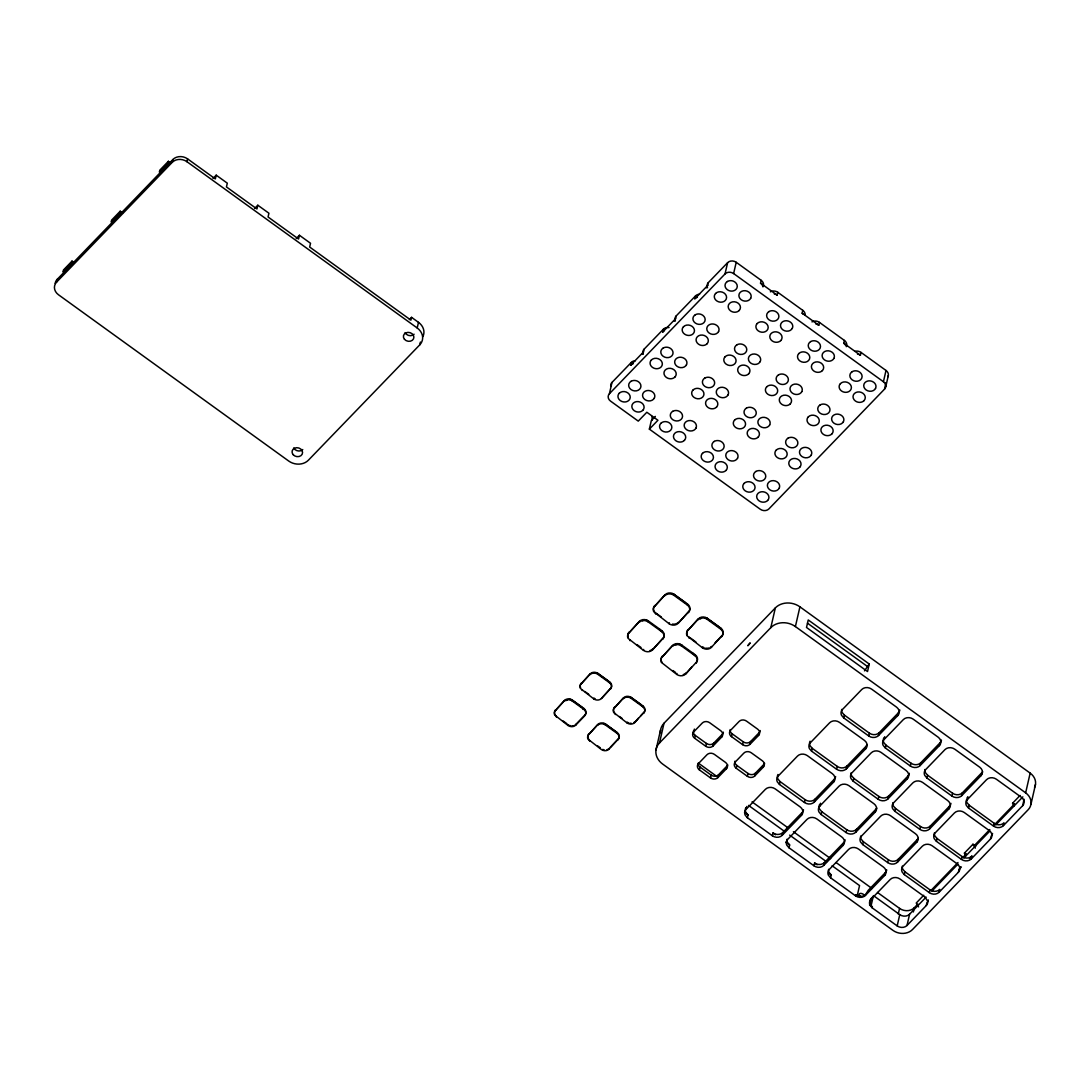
<?xml version="1.0" encoding="UTF-8"?>
<svg xmlns="http://www.w3.org/2000/svg" width="1090" height="1090" viewBox="0 0 1090 1090"><rect width="100%" height="100%" fill="white"/><g stroke="black" fill="none" stroke-linecap="round" stroke-linejoin="round"><path stroke-width="1.5" d="M652.038 416.435L652.147 420.413M869.248 664.028L867.531 671.535L806.505 627.458L808.235 619.951L869.248 664.028L864.493 670.854M420.386 342.056L419.732 344.876L308.402 460.198A14.115 11.826 12.9 0 1 288.741 461.056L58.506 294.777A10.587 8.87 12.9 0 1 56.598 282.119L57.252 279.299L172.86 159.535A10.587 8.87 12.9 0 1 187.603 158.895L215.343 178.923L216.202 175.163L227.306 183.174L226.447 186.935L256.954 208.98L257.812 205.22L268.917 213.231L268.058 216.992L298.565 239.023L299.423 235.263L310.527 243.274L309.669 247.035L410.916 320.16L411.557 317.34L418.492 322.354A14.115 11.826 12.9 0 1 422.866 336.66M72.022 261.123L71.599 263.003L63.029 271.873L63.465 269.993L72.022 261.123L74.406 262.84M120.2 211.228L119.764 213.095L111.207 221.978L111.63 220.098L120.2 211.228L122.57 212.945M168.364 161.32L167.942 163.2L159.372 172.07L159.808 170.19L168.364 161.32L170.749 163.037M56.598 282.119L172.22 162.356L172.86 159.535M419.732 344.876A14.115 11.826 12.9 0 0 417.197 327.981L186.962 161.715L187.603 158.895M417.197 327.981L418.492 322.354M886.006 382.685L884.535 389.13L768.927 508.894A6.172 5.178 12.9 0 1 760.316 509.275L649.368 429.133L657.924 420.263L646.833 412.252L638.263 421.121L610.523 401.093A6.172 5.178 12.9 0 1 609.419 393.708L611.994 382.427L631.274 362.466A6.172 5.178 12.9 0 1 635.334 360.749M633.14 363.815A6.172 5.178 12.9 0 0 630.62 365.286L631.274 362.466M583.872 708.446L583.695 709.263A5.532 4.633 12.9 0 1 584.676 715.871L575.738 725.136A5.532 4.633 12.9 0 1 568.04 725.477L554.715 715.067A5.532 4.633 12.9 0 1 555.45 710.489L564.579 700.407A5.532 4.633 12.9 0 1 572.291 700.08L583.872 708.446A5.532 4.633 12.9 0 1 584.867 715.067L575.915 724.332A5.532 4.633 12.9 0 1 574.907 725.123M556.445 717.111L555.614 715.367M642.242 354.386A6.172 5.178 12.9 0 1 643.468 351.975L644.108 349.168L663.388 329.207A6.172 5.178 12.9 0 1 669.056 327.586M555.45 710.489L564.579 700.407M583.695 709.263L572.1 700.884L572.291 700.08M568.04 725.477L568.217 724.659M601.421 698.526L610.563 688.444L601.421 698.526A5.532 4.633 12.9 0 1 593.723 698.867L580.411 688.458A5.532 4.633 12.9 0 1 581.147 683.88L590.276 673.797A5.532 4.633 12.9 0 1 597.974 673.457L609.569 681.836A5.532 4.633 12.9 0 1 611.272 687.436M663.878 331.128A6.172 5.178 12.9 0 0 662.734 332.014L663.388 329.207M582.128 690.488L582.319 689.684M575.738 725.136L575.915 724.332M581.147 683.88L590.276 673.797M649.368 429.133L651.302 420.685L655.349 416.407M674.356 321.128A6.172 5.178 12.9 0 1 675.582 318.716L676.222 315.896L695.502 295.935A6.172 5.178 12.9 0 1 699.562 294.218M610.373 689.262A5.532 4.633 12.9 0 0 609.378 682.64L597.783 674.274L597.974 673.457M593.723 698.867L593.914 698.05A5.532 4.633 12.9 0 0 595.154 698.745M588.736 734.524L597.865 724.455A5.532 4.633 12.9 0 1 605.577 724.114L617.158 732.48A5.532 4.633 12.9 0 1 618.153 739.102L609.024 749.184A5.532 4.633 12.9 0 1 601.326 749.511L588 739.115A5.532 4.633 12.9 0 1 588.736 734.524L597.865 724.455M589.731 741.146L588.191 738.298A5.532 4.633 12.9 0 1 588.927 733.72M697.382 297.284A6.172 5.178 12.9 0 0 694.848 298.755L695.502 295.935M609.378 682.64L609.569 681.836M617.976 739.906A5.532 4.633 12.9 0 0 616.981 733.298L605.386 724.932L605.577 724.114M706.47 287.855A6.172 5.178 12.9 0 1 707.696 285.444L708.337 282.623L727.616 262.663A6.172 5.178 12.9 0 1 736.213 262.295L761.174 280.321A6.172 5.178 12.9 0 1 763.095 286.588M628.875 633.004L639.448 621.341A6.404 5.368 12.9 0 1 648.373 620.946L661.807 630.647A6.404 5.368 12.9 0 1 662.952 638.304L652.379 649.981A6.404 5.368 12.9 0 1 643.454 650.362L628.031 638.318A6.404 5.368 12.9 0 1 628.875 633.004L639.448 621.341M614.433 707.914L623.562 697.832A5.532 4.633 12.9 0 1 631.26 697.505L642.855 705.87A5.532 4.633 12.9 0 1 643.849 712.492L634.721 722.561A5.532 4.633 12.9 0 1 627.009 722.902L613.697 712.492A5.532 4.633 12.9 0 1 614.433 707.914L623.562 697.832M630.02 640.675L630.238 639.735M615.428 714.536L613.888 711.688A5.532 4.633 12.9 0 1 614.61 707.11M609.024 749.184L609.215 748.367M616.981 733.298L617.158 732.48M609.419 393.708L725.027 273.944L727.616 262.663M662.734 639.244A6.404 5.368 12.9 0 0 661.589 631.587L648.155 621.886L648.373 620.946M643.659 713.296A5.532 4.633 12.9 0 0 642.664 706.688L631.083 698.308L631.26 697.505M643.454 650.362L643.672 649.422M627.009 722.902L627.2 722.084A5.532 4.633 12.9 0 0 628.44 722.779M654.572 606.394L665.145 594.718A6.404 5.368 12.9 0 1 674.07 594.336L687.49 604.024A6.404 5.368 12.9 0 1 688.635 611.694L678.062 623.371A6.404 5.368 12.9 0 1 669.137 623.753L653.714 611.694A6.404 5.368 12.9 0 1 654.572 606.394L665.145 594.718M655.717 614.052L654.763 612.035M884.535 389.13A6.172 5.178 12.9 0 0 883.431 381.745L733.625 273.563L736.213 262.295M634.721 722.561L638.25 718.283M652.379 649.981L662.952 638.304M642.664 706.688L642.855 705.87M661.589 631.587L661.807 630.647M688.43 612.635A6.404 5.368 12.9 0 0 687.272 604.964L673.852 595.276L674.07 594.336M669.137 623.753L669.355 622.812M662.161 657.052L672.748 645.375A6.404 5.368 12.9 0 1 681.659 644.994L695.093 654.681A6.404 5.368 12.9 0 1 696.238 662.339L685.665 674.015A6.404 5.368 12.9 0 1 676.74 674.41L661.317 662.352A6.404 5.368 12.9 0 1 662.161 657.052L672.748 645.375M678.062 623.371L688.635 611.694M762.864 286.752A6.172 5.178 12.9 0 0 760.534 283.141L761.174 280.321M687.272 604.964L687.49 604.024M656.003 749.852L660.526 730.109M696.019 663.279A6.404 5.368 12.9 0 0 694.875 655.621L681.441 645.92L681.659 644.994M1030.159 773.11L1025.649 792.839A14.115 11.826 12.9 0 1 1028.17 809.72L912.562 929.484A14.115 11.826 12.9 0 1 892.901 930.342L662.666 764.063A17.658 14.783 12.9 0 1 659.491 742.958L664.014 723.229L775.344 607.893A17.658 14.783 12.9 0 1 799.924 606.83L1030.159 773.11A14.115 11.826 12.9 0 1 1034.533 787.416M676.74 674.41L676.958 673.47M687.858 630.442L698.431 618.766A6.404 5.368 12.9 0 1 707.356 618.371L720.776 628.072A6.404 5.368 12.9 0 1 721.934 635.729L711.348 647.406A6.404 5.368 12.9 0 1 702.437 647.801L687.013 635.743A6.404 5.368 12.9 0 1 687.858 630.442L698.431 618.766M689.003 638.1L689.221 637.159M685.665 674.015L691.632 667.121M774.254 293.932A6.172 5.178 12.9 0 1 777.184 295.158L777.824 292.338A6.172 5.178 12.9 0 0 770.357 291.834M694.875 655.621L695.093 654.681M721.716 636.669A6.404 5.368 12.9 0 0 720.558 629.012L707.138 619.311L707.356 618.371M702.437 647.801L702.641 646.861A6.404 5.368 12.9 0 0 704.086 647.664M711.348 647.406L711.566 646.465A6.404 5.368 12.9 0 1 710.394 647.378M723.378 732.18A5.3 4.442 12.9 0 1 722.329 734.238L721.689 737.058L713.119 745.928A5.3 4.442 12.9 0 1 705.748 746.255L694.657 738.243A5.3 4.442 12.9 0 1 693.703 731.908L694.357 729.087M694.657 738.243L695.297 735.423A5.3 4.442 12.9 0 1 693.308 731.158M720.558 629.012L720.776 628.072M803.275 314.233A6.172 5.178 12.9 0 0 802.145 313.184L802.785 310.364L777.824 292.338M727.766 764.935A5.3 4.442 12.9 0 1 727.085 765.902L726.43 768.723L717.874 777.592A5.3 4.442 12.9 0 1 710.503 777.906L699.399 769.894L700.053 767.074A5.3 4.442 12.9 0 1 698.05 763.981M705.748 746.255L706.402 743.434L695.297 735.423M713.119 745.928L713.773 743.107L722.329 734.238M710.503 777.906L711.143 775.085L700.053 767.074M815.851 323.975A6.172 5.178 12.9 0 1 818.781 325.215L819.435 322.395A6.172 5.178 12.9 0 0 811.968 321.877M717.874 777.592L718.514 774.772L727.085 765.902M760.248 730.559A5.3 4.442 12.9 0 1 759.199 732.63L758.545 735.45L749.988 744.32A5.3 4.442 12.9 0 1 742.617 744.647L731.513 736.636L732.167 733.815A5.3 4.442 12.9 0 1 730.164 729.551M764.635 763.327A5.3 4.442 12.9 0 1 763.94 764.294L763.3 767.115L754.73 775.985A5.3 4.442 12.9 0 1 747.359 776.298L736.268 768.287L736.908 765.466A5.3 4.442 12.9 0 1 734.919 761.202M742.617 744.647L743.257 741.827L732.167 733.815M659.491 742.958L770.821 627.636L775.344 607.893M749.988 744.32L750.628 741.5L759.199 732.63M845.676 345.516A6.172 5.178 12.9 0 0 843.755 343.241L844.396 340.421L819.435 322.395M747.359 776.298L748.013 773.478L736.908 765.466M803.494 809.788A7.058 5.913 12.9 0 1 802.104 812.554L801.45 815.361L782.184 835.322A7.058 5.913 12.9 0 1 772.36 835.758L747.386 817.732L745.192 815.129A7.058 5.913 12.9 0 1 746.119 809.284L746.773 806.464M754.73 775.985L755.384 773.164L763.94 764.294M747.386 817.732L748.04 814.911L745.832 812.309A7.058 5.913 12.9 0 1 745.846 807.745M1025.649 792.839L795.4 626.559L799.924 606.83M857.462 354.032A6.172 5.178 12.9 0 1 860.392 355.258L861.046 352.438A6.172 5.178 12.9 0 0 854.969 351.348M835.608 776.53A7.058 5.913 12.9 0 1 834.218 779.282L833.564 782.102L814.298 802.063A7.058 5.913 12.9 0 1 804.475 802.485L779.5 784.459L780.154 781.639L777.947 779.037A7.058 5.913 12.9 0 1 777.96 774.486M772.36 835.758L773.001 832.937A7.058 5.913 12.9 0 0 782.824 832.515L802.104 812.554M883.431 381.745L886.006 370.464L861.046 352.438M782.184 835.322L782.824 832.515M885.761 386.718L888.336 375.451M845.104 839.845A7.058 5.913 12.9 0 1 843.715 842.597L843.061 845.418L823.795 865.378A7.058 5.913 12.9 0 1 813.971 865.801L788.997 847.775L789.65 844.954L787.443 842.366A7.058 5.913 12.9 0 1 786.98 839.273M867.245 744.729A7.058 5.913 12.9 0 1 866.332 746.01L865.678 748.83L846.412 768.791A7.058 5.913 12.9 0 1 836.589 769.227L811.614 751.187L812.268 748.367L810.061 745.778A7.058 5.913 12.9 0 1 810.074 741.214M804.475 802.485L805.115 799.665L780.154 781.639M814.298 802.063L814.938 799.243L834.218 779.282M876.742 808.044A7.058 5.913 12.9 0 1 875.829 809.325L875.175 812.145L855.909 832.106A7.058 5.913 12.9 0 1 846.085 832.542L821.111 814.502L818.917 811.914A7.058 5.913 12.9 0 1 819.844 806.069L820.498 803.248M821.111 814.502L821.765 811.696L819.557 809.093A7.058 5.913 12.9 0 1 819.571 804.529M899.836 709.985A7.058 5.913 12.9 0 1 898.446 712.751L897.792 715.558L878.526 735.518A7.058 5.913 12.9 0 1 868.703 735.954L843.728 717.928L844.382 715.108L842.175 712.506A7.058 5.913 12.9 0 1 841.712 709.413M813.971 865.801L814.611 862.994A7.058 5.913 12.9 0 0 824.435 862.558L843.715 842.597M836.589 769.227L837.229 766.406L812.268 748.367M823.795 865.378L824.435 862.558M846.412 768.791L847.066 765.97L866.332 746.01M886.715 869.888A7.058 5.913 12.9 0 1 885.325 872.654L884.671 875.461L865.405 895.421A7.058 5.913 12.9 0 1 855.568 895.857L830.607 877.832L831.261 875.011L829.054 872.409A7.058 5.913 12.9 0 1 828.591 869.316M909.332 773.314A7.058 5.913 12.9 0 1 907.943 776.066L907.289 778.887L888.023 798.847A7.058 5.913 12.9 0 1 878.199 799.27L853.225 781.244L853.879 778.424L851.672 775.821A7.058 5.913 12.9 0 1 851.208 772.728M846.085 832.542L846.726 829.722L821.765 811.696M868.703 735.954L869.343 733.134L844.382 715.108M855.909 832.106L856.549 829.286L875.829 809.325M878.526 735.518L879.18 732.712L898.446 712.751M941.447 740.042A7.058 5.913 12.9 0 1 940.057 742.794L939.403 745.615L920.137 765.575A7.058 5.913 12.9 0 1 910.314 765.998L885.339 747.972L883.145 745.369A7.058 5.913 12.9 0 1 884.072 739.538L884.726 736.717M918.352 838.101A7.058 5.913 12.9 0 1 917.439 839.382L916.785 842.202L897.52 862.163A7.058 5.913 12.9 0 1 887.696 862.585L862.721 844.559L863.375 841.739L861.168 839.137A7.058 5.913 12.9 0 1 860.705 836.057M885.339 747.972L885.993 745.151L883.786 742.562A7.058 5.913 12.9 0 1 883.799 737.998M855.568 895.857L855.786 894.917A7.058 5.913 12.9 0 0 865.624 894.481L868.185 890.394L885.325 872.654M878.199 799.27L878.84 796.449L853.879 778.424M865.405 895.421L865.624 894.481M888.023 798.847L888.663 796.027L907.943 776.066M869.588 905.204L871.169 898.501L873.308 896.28M873.076 897.07L871.046 905.94L872.218 907.875L897.179 925.9A7.058 5.913 12.9 0 0 907.016 925.478L926.282 905.518A7.058 5.913 12.9 0 0 927.685 901.212L925.015 897.07L900.054 879.044A7.058 5.913 12.9 0 0 890.217 879.48L870.951 899.441A7.058 5.913 12.9 0 0 870.024 905.286L872.218 907.875M950.943 803.357A7.058 5.913 12.9 0 1 949.553 806.11L948.9 808.93L929.634 828.891A7.058 5.913 12.9 0 1 919.81 829.327L894.836 811.287L895.49 808.467L893.282 805.878A7.058 5.913 12.9 0 1 892.819 802.785M887.696 862.585L888.336 859.765L863.375 841.739M910.314 765.998L910.954 763.191L885.993 745.151M897.52 862.163L898.16 859.342L917.439 839.382M920.137 765.575L920.777 762.755L940.057 742.794M960.44 866.673A7.058 5.913 12.9 0 1 959.05 869.425L958.396 872.245L939.13 892.206A7.058 5.913 12.9 0 1 929.293 892.642L904.332 874.602L904.973 871.796L902.779 869.193A7.058 5.913 12.9 0 1 902.316 866.1M982.581 771.557L981.014 775.658L961.748 795.618A7.058 5.913 12.9 0 1 951.924 796.054L926.95 778.028L927.604 775.208L925.396 772.606A7.058 5.913 12.9 0 1 924.933 769.513M898.269 914.033L899.563 908.392L877.505 892.465M897.179 925.9L899.768 914.633L873.417 895.599M919.81 829.327L920.45 826.506L895.49 808.467M907.016 925.478L909.591 914.197L926.119 897.097M929.634 828.891L930.274 826.07L949.553 806.11M913.338 911.976L914.306 907.752L917.848 904.087M992.554 833.414A7.058 5.913 12.9 0 1 991.164 836.166L990.51 838.987L971.245 858.947A7.058 5.913 12.9 0 1 961.407 859.37L936.446 841.344L937.1 838.523L934.893 835.921A7.058 5.913 12.9 0 1 934.43 832.828M926.282 905.518L926.922 902.697A7.058 5.913 12.9 0 0 928.326 899.945M929.293 892.642L929.947 889.822L904.973 871.796M951.924 796.054L952.565 793.234L927.604 775.208M939.13 892.206L939.771 889.385A7.058 5.913 12.9 0 1 929.947 889.822M961.748 795.618L962.388 792.812L981.668 772.851M1024.096 799.27L1022.624 805.714L1003.359 825.675A7.058 5.913 12.9 0 1 993.535 826.097L968.56 808.072L966.367 805.483A7.058 5.913 12.9 0 1 967.293 799.638L967.947 796.817A7.058 5.913 12.9 0 0 967.021 798.098M968.56 808.072L969.214 805.251L967.007 802.662A7.058 5.913 12.9 0 1 966.544 799.57M961.407 859.37L962.061 856.549L937.1 838.523M971.245 858.947L971.885 856.127A7.058 5.913 12.9 0 1 962.061 856.549M993.535 826.097L994.175 823.291L969.214 805.251M1003.359 825.675L1003.999 822.855A7.058 5.913 12.9 0 1 994.175 823.291M1030.976 804.216L1035.486 784.473M213 178.488L216.202 175.163M254.61 208.544L257.812 205.22M296.221 238.587L299.423 235.263M409.418 319.561L411.557 317.34M630.62 365.286L643.468 351.975M662.734 332.014L675.582 318.716M694.848 298.755L707.696 285.444M610.332 747.209L618.153 739.102M640.498 715.966L643.849 712.492M715.026 642.882L721.934 635.729M693.703 731.908L702.273 723.038A5.3 4.442 12.9 0 1 709.645 722.711L720.735 730.722A5.3 4.442 12.9 0 1 721.689 737.058M746.119 809.284L765.398 789.324A7.058 5.913 12.9 0 1 775.222 788.901L800.183 806.927A7.058 5.913 12.9 0 1 801.45 815.361M819.844 806.069L839.123 786.108A7.058 5.913 12.9 0 1 848.947 785.672L873.908 803.712A7.058 5.913 12.9 0 1 875.175 812.145M884.072 739.538L903.351 719.577A7.058 5.913 12.9 0 1 913.175 719.141L938.136 737.167A7.058 5.913 12.9 0 1 939.403 745.615M967.293 799.638L986.559 779.677A7.058 5.913 12.9 0 1 996.396 779.241L1021.357 797.267A7.058 5.913 12.9 0 1 1022.624 805.714M923.734 895.258L916.24 903.024L918.584 906.907M965.972 855.704L964.418 853.116L972.975 844.246L975.754 846.249M1014.15 805.81L1012.583 803.221L1020.077 795.455M930.819 890.639L957.96 862.531M962.674 857.639L966.217 853.974M974.474 845.418L989.815 829.531M994.53 824.653L1014.586 803.875M932.018 890.98L957.96 864.098M963.86 857.98L989.815 831.098M995.715 824.994L1022.856 796.885M959.05 869.425L961.38 867.013M969.555 858.538L971.885 856.127M760.534 283.141L777.184 295.158M802.145 313.184L818.781 325.215M843.755 343.241L860.392 355.258M807.445 623.139L867.109 666.235M1012.583 803.221L1014.436 804.556M655.935 613.111L661.303 616.995M690.556 638.127L695.938 642.01M964.418 853.116L966.258 854.451M636.955 644.585L640.975 647.487M672.925 670.554L675.609 672.503M698.268 763.027L717.574 776.966M752.046 801.859L787.893 827.746M793.397 831.725L830.635 858.607M836.139 862.585L871.986 888.473M748.517 805.401L784.16 831.139M789.637 835.103L826.642 861.822M832.133 865.787L859.547 885.584L857.176 895.925L855.786 894.917M584.894 691.537L588.764 694.33M619.474 716.512L622.049 718.365M744.565 812.404L748.04 814.911M773.001 832.937L775.562 834.79M785.808 842.189L789.65 844.954M814.611 862.994L817.173 864.833M828.7 873.158L831.261 875.011M563.067 720.94L566.936 723.733M597.647 745.914L600.222 747.767M926.95 778.028L924.756 775.426A7.058 5.913 12.9 0 1 925.683 769.581L944.962 749.62A7.058 5.913 12.9 0 1 954.786 749.198L979.747 767.224A7.058 5.913 12.9 0 1 981.014 775.658M843.728 717.928L841.534 715.326A7.058 5.913 12.9 0 1 842.461 709.481L861.74 689.52A7.058 5.913 12.9 0 1 871.564 689.098L896.525 707.124A7.058 5.913 12.9 0 1 897.792 715.558M936.446 841.344L934.253 838.741A7.058 5.913 12.9 0 1 935.179 832.896L954.445 812.936A7.058 5.913 12.9 0 1 964.282 812.513L989.243 830.539A7.058 5.913 12.9 0 1 990.51 838.987M894.836 811.287L892.642 808.698A7.058 5.913 12.9 0 1 893.568 802.853L912.834 782.893A7.058 5.913 12.9 0 1 922.671 782.457L947.632 800.496A7.058 5.913 12.9 0 1 948.9 808.93M853.225 781.244L851.031 778.642A7.058 5.913 12.9 0 1 851.958 772.796L871.237 752.836A7.058 5.913 12.9 0 1 881.061 752.413L906.022 770.439A7.058 5.913 12.9 0 1 907.289 778.887M811.614 751.187L809.42 748.598A7.058 5.913 12.9 0 1 810.347 742.753L829.626 722.793A7.058 5.913 12.9 0 1 839.45 722.357L864.411 740.382A7.058 5.913 12.9 0 1 865.678 748.83M904.332 874.602L902.139 872.014A7.058 5.913 12.9 0 1 903.065 866.169L922.331 846.208A7.058 5.913 12.9 0 1 932.168 845.772L957.129 863.811A7.058 5.913 12.9 0 1 958.396 872.245M862.721 844.559L860.528 841.957A7.058 5.913 12.9 0 1 861.454 836.112L880.72 816.151A7.058 5.913 12.9 0 1 890.557 815.729L915.518 833.755A7.058 5.913 12.9 0 1 916.785 842.202M779.5 784.459L777.306 781.857A7.058 5.913 12.9 0 1 778.233 776.012L797.512 756.051A7.058 5.913 12.9 0 1 807.336 755.629L832.297 773.655A7.058 5.913 12.9 0 1 833.564 782.102M872.436 906.934L870.229 904.346A7.058 5.913 12.9 0 1 871.169 898.501M830.607 877.832L828.414 875.229A7.058 5.913 12.9 0 1 829.34 869.384L848.606 849.423A7.058 5.913 12.9 0 1 858.443 849.001L883.404 867.027A7.058 5.913 12.9 0 1 884.671 875.461M788.997 847.775L786.803 845.172A7.058 5.913 12.9 0 1 787.729 839.341L806.995 819.38A7.058 5.913 12.9 0 1 816.832 818.944L841.793 836.97A7.058 5.913 12.9 0 1 843.061 845.418M654.354 611.395L653.932 610.754A6.404 5.368 12.9 0 1 654.777 605.454M661.535 661.412L662.352 662.693M555.26 714.808L554.905 714.263A5.532 4.633 12.9 0 1 555.641 709.685M972.975 844.246L975.318 848.129M634.898 721.757A5.532 4.633 12.9 0 1 633.889 722.547M631.26 723.297A5.532 4.633 12.9 0 1 629.816 723.188M627.118 696.946A4.346 3.638 12.9 0 1 631.382 697.709L640.484 704.276A4.346 3.638 12.9 0 1 641.833 705.884M623.371 698.649A5.532 4.633 12.9 0 1 631.083 698.308M593.818 672.898A4.346 3.638 12.9 0 1 598.097 673.674L607.198 680.242A4.346 3.638 12.9 0 1 608.547 681.836M580.602 687.64A5.532 4.633 12.9 0 1 581.324 683.062M590.085 674.615A5.532 4.633 12.9 0 1 597.783 674.274M608.193 749.157A5.532 4.633 12.9 0 1 606.953 749.688M604.132 749.811A5.532 4.633 12.9 0 1 602.743 749.402M603.628 723.46A4.346 3.638 12.9 0 1 605.699 724.319L614.787 730.9A4.346 3.638 12.9 0 1 615.591 731.622M597.688 725.259A5.532 4.633 12.9 0 1 605.386 724.932M573.667 725.64A5.532 4.633 12.9 0 1 572.277 725.872M570.847 725.763A5.532 4.633 12.9 0 1 569.457 725.354M566.364 700.543A4.346 3.638 12.9 0 1 567.154 699.93M569.225 699.344A4.346 3.638 12.9 0 1 572.4 700.284L581.501 706.851A4.346 3.638 12.9 0 1 582.305 707.587M582.864 708.459A4.346 3.638 12.9 0 1 583.15 709.399M564.402 701.224A5.532 4.633 12.9 0 1 572.1 700.884M725.027 273.944A6.172 5.178 12.9 0 1 733.625 273.563M802.785 310.364A6.172 5.178 12.9 0 1 805.115 315.351M707.519 287.746A6.172 5.178 12.9 0 1 708.337 282.623M844.396 340.421A6.172 5.178 12.9 0 1 846.317 346.688M886.006 370.464A6.172 5.178 12.9 0 1 887.928 376.731M675.405 321.005A6.172 5.178 12.9 0 1 676.222 315.896M643.291 354.277A6.172 5.178 12.9 0 1 644.108 349.168M610.768 386.201A6.172 5.178 12.9 0 1 611.994 382.427M642.432 620.769A5.028 4.21 12.9 0 1 643.563 620.292M644.83 620.101A5.028 4.21 12.9 0 1 647.392 620.551M628.249 637.378A6.404 5.368 12.9 0 1 629.094 632.077M652.583 649.041A6.404 5.368 12.9 0 1 649.967 650.567M659.055 628.807A5.028 4.21 12.9 0 1 660.622 630.647M639.244 622.281A6.404 5.368 12.9 0 1 648.155 621.886M671.822 593.573A5.028 4.21 12.9 0 1 674.206 594.568L684.752 602.184A5.028 4.21 12.9 0 1 685.665 603.029M678.28 622.431A6.404 5.368 12.9 0 1 672.394 624.093M664.927 595.658A6.404 5.368 12.9 0 1 673.852 595.276M708.95 647.991A6.404 5.368 12.9 0 1 705.68 648.128M700.489 618.916A5.028 4.21 12.9 0 1 701.415 618.194M705.107 617.608A5.028 4.21 12.9 0 1 707.492 618.616L718.038 626.232A5.028 4.21 12.9 0 1 719.604 628.072M687.218 634.802A6.404 5.368 12.9 0 1 688.076 629.502M698.213 619.706A6.404 5.368 12.9 0 1 707.138 619.311M675.718 644.817A5.028 4.21 12.9 0 1 681.809 645.226M661.112 660.022A6.404 5.368 12.9 0 1 662.379 656.112M685.869 673.075A6.404 5.368 12.9 0 1 683.253 674.601M692.341 652.842A5.028 4.21 12.9 0 1 693.908 654.695M672.53 646.316A6.404 5.368 12.9 0 1 681.441 645.92M859.342 896.321A5.3 2.575 44 0 1 860.351 893.405A5.3 2.575 44 0 1 864.97 895.558M962.388 792.812A7.058 5.913 12.9 0 1 952.565 793.234M770.821 627.636A17.658 14.783 12.9 0 1 795.4 626.559M660.377 732.698A17.658 14.783 12.9 0 1 664.014 723.229M888.663 796.027A7.058 5.913 12.9 0 1 878.84 796.449M879.18 732.712A7.058 5.913 12.9 0 1 869.343 733.134M847.066 765.97A7.058 5.913 12.9 0 1 837.229 766.406M909.591 914.197A7.058 5.913 12.9 0 1 899.768 914.633M920.777 762.755A7.058 5.913 12.9 0 1 910.954 763.191M856.549 829.286A7.058 5.913 12.9 0 1 846.726 829.722M898.16 859.342A7.058 5.913 12.9 0 1 888.336 859.765M930.274 826.07A7.058 5.913 12.9 0 1 920.45 826.506M731.513 736.636A5.3 4.442 12.9 0 1 730.573 730.3L739.129 721.43A5.3 4.442 12.9 0 1 746.5 721.103L757.605 729.115A5.3 4.442 12.9 0 1 758.545 735.45M750.628 741.5A5.3 4.442 12.9 0 1 743.257 741.827M755.384 773.164A5.3 4.442 12.9 0 1 748.013 773.478M763.3 767.115A5.3 4.442 12.9 0 0 762.346 760.779L751.255 752.768A5.3 4.442 12.9 0 0 743.884 753.081L735.314 761.951A5.3 4.442 12.9 0 0 736.268 768.287M713.773 743.107A5.3 4.442 12.9 0 1 706.402 743.434M726.43 768.723A5.3 4.442 12.9 0 0 725.49 762.387L714.386 754.375A5.3 4.442 12.9 0 0 707.015 754.689L698.458 763.572A5.3 4.442 12.9 0 0 699.399 769.894M718.514 774.772A5.3 4.442 12.9 0 1 711.143 775.085M814.938 799.243A7.058 5.913 12.9 0 1 805.115 799.665M914.306 907.752A10.587 8.87 12.9 0 1 899.563 908.392M858.634 895.612A5.3 2.575 44 0 1 860.664 896.225M172.22 162.356A10.587 8.87 12.9 0 1 186.962 161.715M414.091 334.221A5.3 4.442 12.9 0 1 405.071 332.6M302.761 449.557A5.3 4.442 12.9 0 1 293.741 447.922M55.154 283.427A10.587 8.87 12.9 0 1 57.252 279.299M747.931 645.621L750.029 643.073L747.931 645.621M619.243 393.272L618.439 394.403A6.172 5.178 12.9 0 0 619.229 399.621L620.36 400.657A6.172 5.178 12.9 0 0 628.957 400.289A6.172 5.178 12.9 0 0 627.854 392.904A6.172 5.178 12.9 0 0 619.243 393.272M651.357 360.013L650.553 361.131A6.172 5.178 12.9 0 0 651.343 366.349L652.474 367.398A6.172 5.178 12.9 0 0 661.071 367.017A6.172 5.178 12.9 0 0 659.968 359.632A6.172 5.178 12.9 0 0 651.357 360.013M683.471 326.741L682.667 327.858A6.172 5.178 12.9 0 0 683.457 333.09L684.588 334.126A6.172 5.178 12.9 0 0 693.186 333.758A6.172 5.178 12.9 0 0 692.082 326.36A6.172 5.178 12.9 0 0 683.471 326.741M715.585 293.469L714.781 294.6A6.172 5.178 12.9 0 0 715.571 299.818L716.702 300.854A6.172 5.178 12.9 0 0 725.3 300.486A6.172 5.178 12.9 0 0 724.196 293.101A6.172 5.178 12.9 0 0 715.585 293.469M654.341 398.095L653.537 399.213A6.172 5.178 12.9 0 1 644.926 399.594A6.172 5.178 12.9 0 1 643.822 392.209A6.172 5.178 12.9 0 1 652.419 391.828L653.55 392.863A6.172 5.178 12.9 0 1 654.341 398.095M686.455 364.823L685.651 365.954A6.172 5.178 12.9 0 1 677.04 366.322A6.172 5.178 12.9 0 1 675.936 358.937A6.172 5.178 12.9 0 1 684.534 358.556L685.665 359.605A6.172 5.178 12.9 0 1 686.455 364.823M718.569 331.551L717.765 332.682A6.172 5.178 12.9 0 1 709.154 333.05A6.172 5.178 12.9 0 1 708.05 325.665A6.172 5.178 12.9 0 1 716.648 325.297L717.779 326.332A6.172 5.178 12.9 0 1 718.569 331.551M660.853 423.329L660.049 424.446A6.172 5.178 12.9 0 0 660.84 429.678L661.971 430.714A6.172 5.178 12.9 0 0 670.568 430.332A6.172 5.178 12.9 0 0 669.464 422.947A6.172 5.178 12.9 0 0 660.853 423.329M750.683 298.292L749.879 299.409A6.172 5.178 12.9 0 1 741.268 299.791A6.172 5.178 12.9 0 1 740.165 292.406A6.172 5.178 12.9 0 1 748.762 292.025L749.893 293.06A6.172 5.178 12.9 0 1 750.683 298.292M692.968 390.056L692.164 391.187A6.172 5.178 12.9 0 0 692.954 396.406L694.085 397.441A6.172 5.178 12.9 0 0 702.682 397.073A6.172 5.178 12.9 0 0 701.578 389.689A6.172 5.178 12.9 0 0 692.968 390.056M725.082 356.784L724.278 357.915A6.172 5.178 12.9 0 0 725.068 363.133L726.199 364.183A6.172 5.178 12.9 0 0 734.796 363.801A6.172 5.178 12.9 0 0 733.693 356.416A6.172 5.178 12.9 0 0 725.082 356.784M757.196 323.526L756.392 324.643A6.172 5.178 12.9 0 0 757.182 329.875L758.313 330.91A6.172 5.178 12.9 0 0 766.91 330.529A6.172 5.178 12.9 0 0 765.807 323.144A6.172 5.178 12.9 0 0 757.196 323.526M695.951 428.138L695.148 429.269A6.172 5.178 12.9 0 1 686.537 429.637A6.172 5.178 12.9 0 1 685.433 422.252A6.172 5.178 12.9 0 1 694.03 421.885L695.161 422.92A6.172 5.178 12.9 0 1 695.951 428.138M728.066 394.88L727.262 395.997A6.172 5.178 12.9 0 1 718.651 396.379A6.172 5.178 12.9 0 1 717.547 388.98A6.172 5.178 12.9 0 1 726.144 388.612L727.275 389.648A6.172 5.178 12.9 0 1 728.066 394.88M760.18 361.607L759.376 362.725A6.172 5.178 12.9 0 1 750.765 363.106A6.172 5.178 12.9 0 1 749.661 355.721A6.172 5.178 12.9 0 1 758.259 355.34L759.389 356.375A6.172 5.178 12.9 0 1 760.18 361.607M702.464 453.372L701.66 454.503A6.172 5.178 12.9 0 0 702.45 459.721L703.581 460.757A6.172 5.178 12.9 0 0 712.179 460.389A6.172 5.178 12.9 0 0 711.062 453.004A6.172 5.178 12.9 0 0 702.464 453.372M792.294 328.335L791.49 329.466A6.172 5.178 12.9 0 1 782.879 329.834A6.172 5.178 12.9 0 1 781.775 322.449A6.172 5.178 12.9 0 1 790.373 322.081L791.503 323.117A6.172 5.178 12.9 0 1 792.294 328.335M734.578 420.113L733.774 421.231A6.172 5.178 12.9 0 0 734.565 426.449L735.696 427.498A6.172 5.178 12.9 0 0 744.293 427.117A6.172 5.178 12.9 0 0 743.189 419.732A6.172 5.178 12.9 0 0 734.578 420.113M766.692 386.841L765.889 387.958A6.172 5.178 12.9 0 0 766.679 393.19L767.81 394.226A6.172 5.178 12.9 0 0 776.407 393.858A6.172 5.178 12.9 0 0 775.303 386.459A6.172 5.178 12.9 0 0 766.692 386.841M798.807 353.569L798.003 354.7A6.172 5.178 12.9 0 0 798.793 359.918L799.924 360.954A6.172 5.178 12.9 0 0 808.521 360.586A6.172 5.178 12.9 0 0 807.418 353.201A6.172 5.178 12.9 0 0 798.807 353.569M737.549 458.195L736.745 459.312A6.172 5.178 12.9 0 1 728.147 459.694A6.172 5.178 12.9 0 1 727.044 452.309A6.172 5.178 12.9 0 1 735.641 451.928L736.772 452.963A6.172 5.178 12.9 0 1 737.549 458.195M769.676 424.923L768.859 426.054A6.172 5.178 12.9 0 1 760.261 426.422A6.172 5.178 12.9 0 1 759.158 419.037A6.172 5.178 12.9 0 1 767.755 418.655L768.886 419.705A6.172 5.178 12.9 0 1 769.676 424.923M801.79 391.651L800.986 392.781A6.172 5.178 12.9 0 1 792.375 393.149A6.172 5.178 12.9 0 1 791.272 385.765A6.172 5.178 12.9 0 1 799.869 385.397L801 386.432A6.172 5.178 12.9 0 1 801.79 391.651M744.075 483.429L743.271 484.546A6.172 5.178 12.9 0 0 744.061 489.778L745.178 490.813A6.172 5.178 12.9 0 0 753.79 490.432A6.172 5.178 12.9 0 0 752.672 483.047A6.172 5.178 12.9 0 0 744.075 483.429M833.904 358.392L833.101 359.509A6.172 5.178 12.9 0 1 824.49 359.891A6.172 5.178 12.9 0 1 823.386 352.506A6.172 5.178 12.9 0 1 831.983 352.125L833.114 353.16A6.172 5.178 12.9 0 1 833.904 358.392M776.189 450.156L775.385 451.287A6.172 5.178 12.9 0 0 776.175 456.506L777.293 457.541A6.172 5.178 12.9 0 0 785.904 457.173A6.172 5.178 12.9 0 0 784.786 449.788A6.172 5.178 12.9 0 0 776.189 450.156M808.303 416.884L807.499 418.015A6.172 5.178 12.9 0 0 808.29 423.233L809.42 424.282A6.172 5.178 12.9 0 0 818.018 423.901A6.172 5.178 12.9 0 0 816.9 416.516A6.172 5.178 12.9 0 0 808.303 416.884M840.417 383.625L839.613 384.743A6.172 5.178 12.9 0 0 840.404 389.975L841.534 391.01A6.172 5.178 12.9 0 0 850.132 390.629A6.172 5.178 12.9 0 0 849.028 383.244A6.172 5.178 12.9 0 0 840.417 383.625M779.159 488.238L778.355 489.369A6.172 5.178 12.9 0 1 769.758 489.737A6.172 5.178 12.9 0 1 768.654 482.352A6.172 5.178 12.9 0 1 777.252 481.984L778.383 483.02A6.172 5.178 12.9 0 1 779.159 488.238M811.273 454.98L810.47 456.097A6.172 5.178 12.9 0 1 801.872 456.478A6.172 5.178 12.9 0 1 800.769 449.08A6.172 5.178 12.9 0 1 809.366 448.712L810.497 449.748A6.172 5.178 12.9 0 1 811.273 454.98M843.388 421.707L842.584 422.825A6.172 5.178 12.9 0 1 833.986 423.206A6.172 5.178 12.9 0 1 832.883 415.821A6.172 5.178 12.9 0 1 841.48 415.44L842.611 416.475A6.172 5.178 12.9 0 1 843.388 421.707M875.515 388.435L874.698 389.566A6.172 5.178 12.9 0 1 866.1 389.934A6.172 5.178 12.9 0 1 864.997 382.549A6.172 5.178 12.9 0 1 873.594 382.181L874.725 383.217A6.172 5.178 12.9 0 1 875.515 388.435M727.425 281.493L726.294 282.378A6.172 5.178 12.9 0 0 727.398 289.776A6.172 5.178 12.9 0 0 736.009 289.395A6.172 5.178 12.9 0 0 734.892 282.01L733.516 281.234A6.172 5.178 12.9 0 0 727.425 281.493M695.311 314.765L694.18 315.65A6.172 5.178 12.9 0 0 695.284 323.035A6.172 5.178 12.9 0 0 703.895 322.667A6.172 5.178 12.9 0 0 702.777 315.283L701.401 314.506A6.172 5.178 12.9 0 0 695.311 314.765M663.197 348.037L662.066 348.923A6.172 5.178 12.9 0 0 663.17 356.307A6.172 5.178 12.9 0 0 671.781 355.926A6.172 5.178 12.9 0 0 670.663 348.541L669.287 347.764A6.172 5.178 12.9 0 0 663.197 348.037M631.083 381.296L629.952 382.181A6.172 5.178 12.9 0 0 631.056 389.58A6.172 5.178 12.9 0 0 639.667 389.198A6.172 5.178 12.9 0 0 638.549 381.813L637.173 381.037A6.172 5.178 12.9 0 0 631.083 381.296M739.17 310.5L738.039 311.386A6.172 5.178 12.9 0 1 731.949 311.658L730.573 310.882A6.172 5.178 12.9 0 1 729.455 303.483A6.172 5.178 12.9 0 1 738.066 303.115A6.172 5.178 12.9 0 1 739.17 310.5M707.056 343.772L705.925 344.658A6.172 5.178 12.9 0 1 699.835 344.917L698.458 344.14A6.172 5.178 12.9 0 1 697.341 336.755A6.172 5.178 12.9 0 1 705.952 336.388A6.172 5.178 12.9 0 1 707.056 343.772M674.942 377.031L673.811 377.917A6.172 5.178 12.9 0 1 667.72 378.189L666.344 377.413A6.172 5.178 12.9 0 1 665.227 370.028A6.172 5.178 12.9 0 1 673.838 369.646A6.172 5.178 12.9 0 1 674.942 377.031M769.036 311.549L767.905 312.435A6.172 5.178 12.9 0 0 769.009 319.82A6.172 5.178 12.9 0 0 777.62 319.452A6.172 5.178 12.9 0 0 776.502 312.053L775.126 311.277A6.172 5.178 12.9 0 0 769.036 311.549M642.827 410.303L641.697 411.189A6.172 5.178 12.9 0 1 635.606 411.461L634.23 410.685A6.172 5.178 12.9 0 1 633.113 403.286A6.172 5.178 12.9 0 1 641.724 402.919A6.172 5.178 12.9 0 1 642.827 410.303M736.922 344.822L735.791 345.707A6.172 5.178 12.9 0 0 736.895 353.092A6.172 5.178 12.9 0 0 745.505 352.71A6.172 5.178 12.9 0 0 744.388 345.326L743.012 344.549A6.172 5.178 12.9 0 0 736.922 344.822M704.808 378.08L703.677 378.966A6.172 5.178 12.9 0 0 704.78 386.351A6.172 5.178 12.9 0 0 713.391 385.983A6.172 5.178 12.9 0 0 712.274 378.598L710.898 377.821A6.172 5.178 12.9 0 0 704.808 378.08M672.694 411.352L671.563 412.238A6.172 5.178 12.9 0 0 672.666 419.623A6.172 5.178 12.9 0 0 681.277 419.255A6.172 5.178 12.9 0 0 680.16 411.856L678.784 411.08A6.172 5.178 12.9 0 0 672.694 411.352M780.781 340.557L779.65 341.442A6.172 5.178 12.9 0 1 773.559 341.701L772.183 340.925A6.172 5.178 12.9 0 1 771.066 333.54A6.172 5.178 12.9 0 1 779.677 333.159A6.172 5.178 12.9 0 1 780.781 340.557M748.667 373.816L747.536 374.701A6.172 5.178 12.9 0 1 741.445 374.974L740.069 374.197A6.172 5.178 12.9 0 1 738.952 366.812A6.172 5.178 12.9 0 1 747.563 366.431A6.172 5.178 12.9 0 1 748.667 373.816M716.552 407.088L715.422 407.973A6.172 5.178 12.9 0 1 709.331 408.232L707.955 407.456A6.172 5.178 12.9 0 1 706.838 400.071A6.172 5.178 12.9 0 1 715.449 399.703A6.172 5.178 12.9 0 1 716.552 407.088M810.647 341.592L809.516 342.478A6.172 5.178 12.9 0 0 810.619 349.876A6.172 5.178 12.9 0 0 819.23 349.495A6.172 5.178 12.9 0 0 818.113 342.11L816.737 341.334A6.172 5.178 12.9 0 0 810.647 341.592M684.438 440.36L683.307 441.246A6.172 5.178 12.9 0 1 677.217 441.505L675.841 440.728A6.172 5.178 12.9 0 1 674.724 433.343A6.172 5.178 12.9 0 1 683.335 432.962A6.172 5.178 12.9 0 1 684.438 440.36M778.533 374.865L777.402 375.75A6.172 5.178 12.9 0 0 778.505 383.135A6.172 5.178 12.9 0 0 787.116 382.767A6.172 5.178 12.9 0 0 785.999 375.382L784.623 374.606A6.172 5.178 12.9 0 0 778.533 374.865M746.418 408.137L745.288 409.022A6.172 5.178 12.9 0 0 746.391 416.407A6.172 5.178 12.9 0 0 754.989 416.026A6.172 5.178 12.9 0 0 753.885 408.641L752.509 407.864A6.172 5.178 12.9 0 0 746.418 408.137M714.304 441.395L713.173 442.281A6.172 5.178 12.9 0 0 714.277 449.68A6.172 5.178 12.9 0 0 722.874 449.298A6.172 5.178 12.9 0 0 721.771 441.913L720.395 441.137A6.172 5.178 12.9 0 0 714.304 441.395M822.391 370.6L821.26 371.486A6.172 5.178 12.9 0 1 815.17 371.758L813.794 370.981A6.172 5.178 12.9 0 1 812.677 363.583A6.172 5.178 12.9 0 1 821.288 363.215A6.172 5.178 12.9 0 1 822.391 370.6M790.277 403.872L789.146 404.758A6.172 5.178 12.9 0 1 783.056 405.017L781.68 404.24A6.172 5.178 12.9 0 1 780.563 396.855A6.172 5.178 12.9 0 1 789.174 396.488A6.172 5.178 12.9 0 1 790.277 403.872M758.163 437.131L757.019 438.017A6.172 5.178 12.9 0 1 750.942 438.289L749.566 437.512A6.172 5.178 12.9 0 1 748.449 430.128A6.172 5.178 12.9 0 1 757.046 429.746A6.172 5.178 12.9 0 1 758.163 437.131M852.257 371.649L851.126 372.535A6.172 5.178 12.9 0 0 852.23 379.919A6.172 5.178 12.9 0 0 860.827 379.552A6.172 5.178 12.9 0 0 859.724 372.153L858.348 371.377A6.172 5.178 12.9 0 0 852.257 371.649M726.049 470.403L724.904 471.289A6.172 5.178 12.9 0 1 718.828 471.561L717.438 470.785A6.172 5.178 12.9 0 1 716.334 463.386A6.172 5.178 12.9 0 1 724.932 463.018A6.172 5.178 12.9 0 1 726.049 470.403M820.143 404.921L819.012 405.807A6.172 5.178 12.9 0 0 820.116 413.192A6.172 5.178 12.9 0 0 828.713 412.81A6.172 5.178 12.9 0 0 827.61 405.425L826.234 404.649A6.172 5.178 12.9 0 0 820.143 404.921M788.029 438.18L786.898 439.066A6.172 5.178 12.9 0 0 788.002 446.45A6.172 5.178 12.9 0 0 796.599 446.082A6.172 5.178 12.9 0 0 795.496 438.698L794.12 437.921A6.172 5.178 12.9 0 0 788.029 438.18M755.915 471.452L754.784 472.338A6.172 5.178 12.9 0 0 755.888 479.723A6.172 5.178 12.9 0 0 764.485 479.355A6.172 5.178 12.9 0 0 763.381 471.956L762.005 471.18A6.172 5.178 12.9 0 0 755.915 471.452M864.002 400.657L862.858 401.542A6.172 5.178 12.9 0 1 856.781 401.801L855.405 401.025A6.172 5.178 12.9 0 1 854.288 393.64A6.172 5.178 12.9 0 1 862.885 393.258A6.172 5.178 12.9 0 1 864.002 400.657M831.888 433.915L830.744 434.801A6.172 5.178 12.9 0 1 824.667 435.074L823.277 434.297A6.172 5.178 12.9 0 1 822.173 426.912A6.172 5.178 12.9 0 1 830.771 426.531A6.172 5.178 12.9 0 1 831.888 433.915M799.774 467.188L798.629 468.073A6.172 5.178 12.9 0 1 792.553 468.332L791.163 467.556A6.172 5.178 12.9 0 1 790.059 460.171A6.172 5.178 12.9 0 1 798.657 459.803A6.172 5.178 12.9 0 1 799.774 467.188M767.66 500.46L766.515 501.346A6.172 5.178 12.9 0 1 760.438 501.604L759.049 500.828A6.172 5.178 12.9 0 1 757.945 493.443A6.172 5.178 12.9 0 1 766.543 493.062A6.172 5.178 12.9 0 1 767.66 500.46M293.128 454.625A5.3 4.442 12.9 0 0 302.162 454.23A5.3 4.442 12.9 0 0 296.644 447.704A5.3 4.442 12.9 0 0 293.128 454.625M404.458 339.29A5.3 4.442 12.9 0 0 413.492 338.895A5.3 4.442 12.9 0 0 407.973 332.382A5.3 4.442 12.9 0 0 404.458 339.29"/></g></svg>
